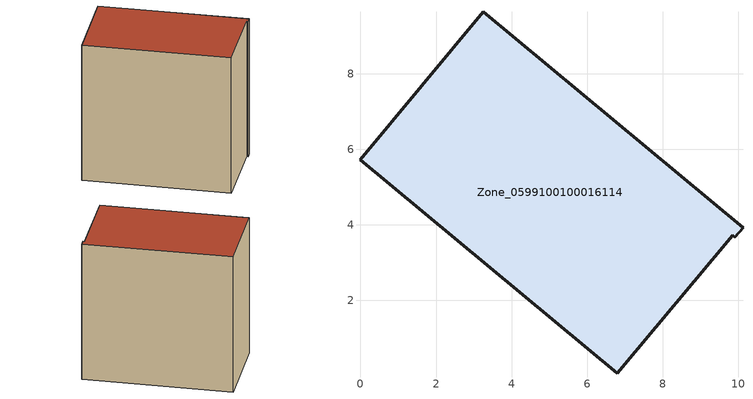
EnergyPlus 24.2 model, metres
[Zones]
Zone_0599100100016114
 floor ground (C_G): 9.92,3.66 9.85,3.72 6.8,0.06 0,5.71 3.25,9.64 10.13,3.92 z0
 wall outside (C_F): 10.13,3.92 3.25,9.64 0,5.71 6.8,0.06 9.85,3.72 9.92,3.66 10.13,3.92 z0:8.82
 roof outside (C_R): 9.85,3.72 9.92,3.66 10.13,3.92 3.25,9.64 0,5.71 6.8,0.06 z8.82
[BUILDING]
Pand.0599100100016114: North Axis=0; Terrain=City; Loads Convergence Tolerance Value=0.04; Temperature Convergence Tolerance Value=0.4; Solar Distribution=FullExterior; Maximum Number of Warmup Days=25; Minimum Number of Warmup Days=1
[Site:Location]
Rotterdam.The.Hague.AP_ZH_NLD Design_Conditions: Latitude=51.96; Longitude=4.45; Time Zone=1; Elevation=-4.5
[SITE:GROUNDTEMPERATURE:BUILDINGSURFACE]
18, 18, 18, 18, 18, 18, 18, 18, 18, 18, 18, 18
[MATERIAL] Thermal Absorptance=0.9; Solar Absorptance=0.7; Visible Absorptance=0.7
Name | Roughness | Thickness | Conductivity | Density | Specific Heat
G.TI.2015-2018 | MediumSmooth | 0.15 | 0.0428571 | 540 | 1210
F.TI.2015-2018 | Rough | 0.3 | 0.0666667 | 1920 | 840
R.TI.2015-2018 | MediumRough | 0.2 | 0.0333333 | 1500 | 1000
[CONSTRUCTION]
C_G: G.TI.2015-2018
C_F: F.TI.2015-2018
C_R: R.TI.2015-2018
[ZONE]
Zone_0599100100016114: Type=1; Multiplier=1; Ceiling Height=Autocalculate; Volume=Autocalculate; Floor Area=autocalculate; Part of Total Floor Area=Yes
[ZONEINFILTRATION:DESIGNFLOWRATE]
Infil_Zone_0599100100016114: Zone or ZoneList or Space or SpaceList=Zone_0599100100016114; Schedule=AlwaysOn; Design Flow Rate Calculation Method=Flow/Area; Flow Rate per Floor Area=0.0015; Constant Term Coefficient=1; Temperature Term Coefficient=0; Velocity Term Coefficient=0; Velocity Squared Term Coefficient=0
[HVACTEMPLATE:ZONE:IDEALLOADSAIRSYSTEM]
Zone_0599100100016114: Maximum Heating Supply Air Temperature=50; Minimum Cooling Supply Air Temperature=13; Maximum Heating Supply Air Humidity Ratio=0.0156; Minimum Cooling Supply Air Humidity Ratio=0.0077; Heating Limit=NoLimit; Cooling Limit=NoLimit; Dehumidification Control Type=ConstantSensibleHeatRatio; Cooling Sensible Heat Ratio=0.7; Dehumidification Setpoint=60; Humidification Control Type=None; Humidification Setpoint=30; Outdoor Air Method=None; Outdoor Air Flow Rate per Person=0.00944; Outdoor Air Flow Rate per Zone Floor Area=0; Outdoor Air Flow Rate per Zone=0; Demand Controlled Ventilation Type=None; Outdoor Air Economizer Type=NoEconomizer; Heat Recovery Type=None; Sensible Heat Recovery Effectiveness=0.7; Latent Heat Recovery Effectiveness=0.65
[ZONECONTROL:THERMOSTAT]
ThermostatControl_Zone_0599100100016114: Zone or ZoneList=Zone_0599100100016114; Control Type Schedule=DualSetpointControlType; Control 1=Thermostat_Zone_0599100100016114; Temperature Difference Between Cutout And Setpoint=0
[THERMOSTATSETPOINT:DUALSETPOINT]
Thermostat_Zone_0599100100016114: Heating Setpoint Temperature Schedule=HeatingSetpoint_Zone_0599100100016114; Cooling Setpoint Temperature Schedule=CoolingSetpoint_Zone_0599100100016114
[SCHEDULE:COMPACT]
HeatingSetpoint_Zone_0599100100016114: Through: 12/31, For: AllDays, Until: 24:00, 21
CoolingSetpoint_Zone_0599100100016114: Through: 12/31, For: AllDays, Until: 24:00, 24
DualSetpointControlType: Through: 12/31, For: AllDays, Until: 24:00, 4
AlwaysOn: Through: 12/31, For: AllDays, Until: 24:00, 1
